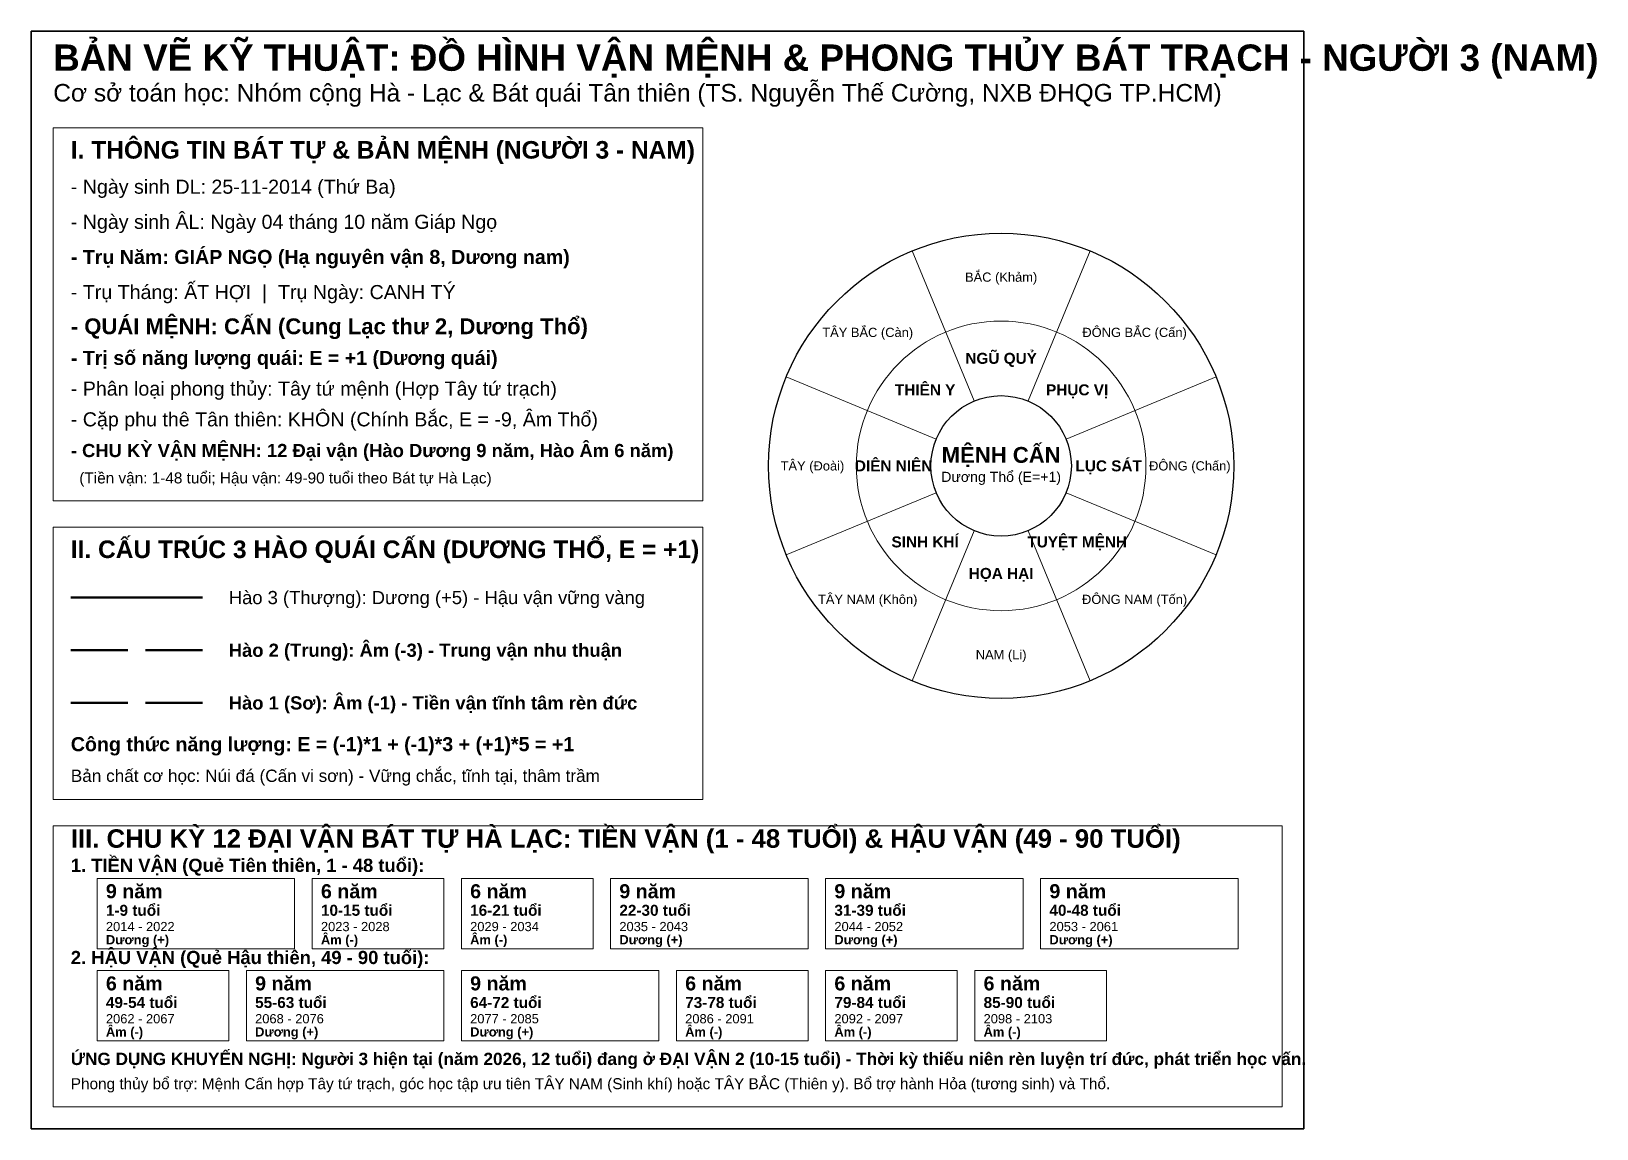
# Model space of a CAD drawing. Header units: metres. Extents: x -145 to 212, y -125 to 125.
import ezdxf
from ezdxf.enums import TextEntityAlignment as Align

# ---------------------------------------------------------------- set-up
doc = ezdxf.new("R2010")
doc.units = ezdxf.units.M
for name, color, linetype, true_color in [('CHU_THICH', 7, 'Continuous', 0x000000), ('HAO_AM', 2, 'Continuous', 0xd97706), ('HAO_DUONG', 1, 'Continuous', 0xb91c1c), ('KHUNG', 7, 'Continuous', 0x000000), ('NET_CHINH', 7, 'Continuous', 0x000000), ('SAN_CAT', 3, 'Continuous', 0x15803d), ('SAN_HUNG', 1, 'Continuous', 0xb91c1c), ('TIEU_DE', 7, 'Continuous', 0x000000)]:
    doc.layers.add(name, color=color, linetype=linetype, true_color=true_color)
doc.styles.add('VN_BOLD', font='arialbd.ttf')
doc.styles.add('VN_TEXT', font='arial.ttf')

msp = doc.modelspace()

# ---------------------------------------------------------------- linework, layer by layer
at = {"layer": 'HAO_AM', "lineweight": 50}
for p, q in [((-136, -16), (-123, -16)), ((-119, -16), (-106, -16)), ((-136, -28), (-123, -28)), ((-119, -28), (-106, -28))]:
    msp.add_line(p, q, dxfattribs=at)
at = {"layer": 'HAO_AM', "lineweight": 20}
for p, q in [((-81, -68), (-51, -68)), ((-81, -84), (-81, -68)), ((-51, -68), (-51, -84)), ((-47, -68), (-17, -68)), ((-47, -84), (-47, -68)), ((-17, -68), (-17, -84)), ((-51, -84), (-81, -84)), ((-17, -84), (-47, -84)), ((-130, -89), (-100, -89)), ((-130, -105), (-130, -89)), ((-100, -89), (-100, -105)), ((2, -89), (32, -89)), ((2, -105), (2, -89)), ((32, -89), (32, -105)), ((36, -89), (66, -89)), ((36, -105), (36, -89)), ((66, -89), (66, -105)), ((70, -89), (100, -89)), ((70, -105), (70, -89)), ((100, -89), (100, -105)), ((-100, -105), (-130, -105)), ((32, -105), (2, -105)), ((66, -105), (36, -105)), ((100, -105), (70, -105))]:
    msp.add_line(p, q, dxfattribs=at)
at = {"layer": 'HAO_DUONG', "lineweight": 50}
msp.add_line((-136, -4), (-106, -4), dxfattribs=at)
at = {"layer": 'HAO_DUONG', "lineweight": 20}
for p, q in [((-130, -68), (-85, -68)), ((-130, -84), (-130, -68)), ((-85, -68), (-85, -84)), ((-13, -68), (32, -68)), ((-13, -84), (-13, -68)), ((32, -68), (32, -84)), ((36, -68), (81, -68)), ((36, -84), (36, -68)), ((81, -68), (81, -84)), ((85, -68), (130, -68)), ((85, -84), (85, -68)), ((130, -68), (130, -84)), ((-85, -84), (-130, -84)), ((32, -84), (-13, -84)), ((81, -84), (36, -84)), ((130, -84), (85, -84)), ((-96, -89), (-51, -89)), ((-96, -105), (-96, -89)), ((-51, -89), (-51, -105)), ((-47, -89), (-2, -89)), ((-47, -105), (-47, -89)), ((-2, -89), (-2, -105)), ((-51, -105), (-96, -105)), ((-2, -105), (-47, -105))]:
    msp.add_line(p, q, dxfattribs=at)
at = {"layer": 'KHUNG', "lineweight": 35}
for p, q in [((-145, 125), (145, 125)), ((-145, -125), (-145, 125)), ((145, 125), (145, -125)), ((145, -125), (-145, -125))]:
    msp.add_line(p, q, dxfattribs=at)
at = {"layer": 'KHUNG', "lineweight": 20}
for p, q in [((-140, 103), (8, 103)), ((-140, 18), (-140, 103)), ((8, 103), (8, 18)), ((8, 18), (-140, 18)), ((-140, 12), (8, 12)), ((-140, -50), (-140, 12)), ((8, 12), (8, -50)), ((8, -50), (-140, -50)), ((-140, -56), (140, -56)), ((-140, -120), (-140, -56)), ((140, -56), (140, -120)), ((140, -120), (-140, -120))]:
    msp.add_line(p, q, dxfattribs=at)
at = {"layer": 'KHUNG', "lineweight": 30}
msp.add_circle((76, 26), 53, dxfattribs=at)
at = {"layer": 'NET_CHINH', "lineweight": 15}
for p, q in [((69.88, 40.78), (55.72, 74.97)), ((82.12, 40.78), (96.28, 74.97)), ((61.22, 32.12), (27.03, 46.28)), ((90.78, 32.12), (124.97, 46.28)), ((61.22, 19.88), (27.03, 5.72)), ((90.78, 19.88), (124.97, 5.72)), ((69.88, 11.22), (55.72, -22.97)), ((82.12, 11.22), (96.28, -22.97))]:
    msp.add_line(p, q, dxfattribs=at)
at = {"layer": 'NET_CHINH', "lineweight": 20}
msp.add_circle((76, 26), 33, dxfattribs=at)
at = {"layer": 'NET_CHINH', "lineweight": 25}
msp.add_circle((76, 26), 16, dxfattribs=at)

# ---------------------------------------------------------------- texts
at = {"layer": 'CHU_THICH'}
for s, height, style, p in [('Cơ sở toán học: Nhóm cộng Hà - Lạc & Bát quái Tân thiên (TS. Nguyễn Thế Cường, NXB ĐHQG TP.HCM)', 4, 'VN_TEXT', (-140, 109)), ('- Ngày sinh DL: 25-11-2014 (Thứ Ba)', 3.2, 'VN_TEXT', (-136, 88)), ('- Ngày sinh ÂL: Ngày 04 tháng 10 năm Giáp Ngọ', 3.2, 'VN_TEXT', (-136, 80)), ('- Trụ Năm: GIÁP NGỌ (Hạ nguyên vận 8, Dương nam)', 3.2, 'VN_BOLD', (-136, 72)), ('- Trụ Tháng: ẤT HỢI  |  Trụ Ngày: CANH TÝ', 3.2, 'VN_TEXT', (-136, 64)), ('- Phân loại phong thủy: Tây tứ mệnh (Hợp Tây tứ trạch)', 3.2, 'VN_TEXT', (-136, 42)), ('- Cặp phu thê Tân thiên: KHÔN (Chính Bắc, E = -9, Âm Thổ)', 3.2, 'VN_TEXT', (-136, 35)), ('  (Tiền vận: 1-48 tuổi; Hậu vận: 49-90 tuổi theo Bát tự Hà Lạc)', 2.5, 'VN_TEXT', (-136, 22)), ('Hào 3 (Thượng): Dương (+5) - Hậu vận vững vàng', 3, 'VN_TEXT', (-100, -5.5)), ('Bản chất cơ học: Núi đá (Cấn vi sơn) - Vững chắc, tĩnh tại, thâm trầm', 2.8, 'VN_TEXT', (-136, -46)), ('1. TIỀN VẬN (Quẻ Tiên thiên, 1 - 48 tuổi):', 3, 'VN_BOLD', (-136, -66.5)), ('1-9 tuổi', 2.5, 'VN_BOLD', (-128, -76.5)), ('10-15 tuổi', 2.5, 'VN_BOLD', (-79, -76.5)), ('16-21 tuổi', 2.5, 'VN_BOLD', (-45, -76.5)), ('22-30 tuổi', 2.5, 'VN_BOLD', (-11, -76.5)), ('31-39 tuổi', 2.5, 'VN_BOLD', (38, -76.5)), ('40-48 tuổi', 2.5, 'VN_BOLD', (87, -76.5)), ('2014 - 2022', 2.1, 'VN_TEXT', (-128, -80)), ('2023 - 2028', 2.1, 'VN_TEXT', (-79, -80)), ('2029 - 2034', 2.1, 'VN_TEXT', (-45, -80)), ('2035 - 2043', 2.1, 'VN_TEXT', (-11, -80)), ('2044 - 2052', 2.1, 'VN_TEXT', (38, -80)), ('2053 - 2061', 2.1, 'VN_TEXT', (87, -80)), ('2. HẬU VẬN (Quẻ Hậu thiên, 49 - 90 tuổi):', 3, 'VN_BOLD', (-136, -87.5)), ('49-54 tuổi', 2.5, 'VN_BOLD', (-128, -97.5)), ('55-63 tuổi', 2.5, 'VN_BOLD', (-94, -97.5)), ('64-72 tuổi', 2.5, 'VN_BOLD', (-45, -97.5)), ('73-78 tuổi', 2.5, 'VN_BOLD', (4, -97.5)), ('79-84 tuổi', 2.5, 'VN_BOLD', (38, -97.5)), ('85-90 tuổi', 2.5, 'VN_BOLD', (72, -97.5)), ('2062 - 2067', 2.1, 'VN_TEXT', (-128, -101)), ('2068 - 2076', 2.1, 'VN_TEXT', (-94, -101)), ('2077 - 2085', 2.1, 'VN_TEXT', (-45, -101)), ('2086 - 2091', 2.1, 'VN_TEXT', (4, -101)), ('2092 - 2097', 2.1, 'VN_TEXT', (38, -101)), ('2098 - 2103', 2.1, 'VN_TEXT', (72, -101)), ('Phong thủy bổ trợ: Mệnh Cấn hợp Tây tứ trạch, góc học tập ưu tiên TÂY NAM (Sinh khí) hoặc TÂY BẮC (Thiên y). Bổ trợ hành Hỏa (tương sinh) và Thổ.', 2.5, 'VN_TEXT', (-136, -116))]:
    msp.add_text(s, height=height, dxfattribs=dict(at, style=style)).set_placement(p)
at = {"layer": 'CHU_THICH', "style": 'VN_TEXT'}
for s, height, p in [('BẮC (Khảm)', 2.1, (76, 69)), ('TÂY BẮC (Càn)', 2.1, (45.59, 56.41)), ('ĐÔNG BẮC (Cấn)', 2.1, (106.41, 56.41)), ('TÂY (Đoài)', 2.1, (33, 26)), ('Dương Thổ (E=+1)', 2.3, (76, 23.5)), ('ĐÔNG (Chấn)', 2.1, (119, 26)), ('TÂY NAM (Khôn)', 2.1, (45.59, -4.41)), ('ĐÔNG NAM (Tốn)', 2.1, (106.41, -4.41)), ('NAM (Li)', 2.1, (76, -17))]:
    msp.add_text(s, height=height, dxfattribs=at).set_placement(p, align=Align.MIDDLE_CENTER)
at = {"layer": 'HAO_AM', "style": 'VN_BOLD'}
for s, height, p in [('Hào 2 (Trung): Âm (-3) - Trung vận nhu thuận', 3, (-100, -17.5)), ('Hào 1 (Sơ): Âm (-1) - Tiền vận tĩnh tâm rèn đức', 3, (-100, -29.5)), ('6 năm', 3.2, (-79, -72.5)), ('6 năm', 3.2, (-45, -72.5)), ('Âm (-)', 2.1, (-79, -83)), ('Âm (-)', 2.1, (-45, -83)), ('6 năm', 3.2, (-128, -93.5)), ('6 năm', 3.2, (4, -93.5)), ('6 năm', 3.2, (38, -93.5)), ('6 năm', 3.2, (72, -93.5)), ('Âm (-)', 2.1, (-128, -104)), ('Âm (-)', 2.1, (4, -104)), ('Âm (-)', 2.1, (38, -104)), ('Âm (-)', 2.1, (72, -104))]:
    msp.add_text(s, height=height, dxfattribs=at).set_placement(p)
at = {"layer": 'HAO_DUONG', "style": 'VN_BOLD'}
for s, height, p in [('- QUÁI MỆNH: CẤN (Cung Lạc thư 2, Dương Thổ)', 3.6, (-136, 56)), ('- Trị số năng lượng quái: E = +1 (Dương quái)', 3.2, (-136, 49)), ('9 năm', 3.2, (-128, -72.5)), ('9 năm', 3.2, (-11, -72.5)), ('9 năm', 3.2, (38, -72.5)), ('9 năm', 3.2, (87, -72.5)), ('Dương (+)', 2.1, (-128, -83)), ('Dương (+)', 2.1, (-11, -83)), ('Dương (+)', 2.1, (38, -83)), ('Dương (+)', 2.1, (87, -83)), ('9 năm', 3.2, (-94, -93.5)), ('9 năm', 3.2, (-45, -93.5)), ('Dương (+)', 2.1, (-94, -104)), ('Dương (+)', 2.1, (-45, -104))]:
    msp.add_text(s, height=height, dxfattribs=at).set_placement(p)
msp.add_text('MỆNH CẤN', height=3.6, dxfattribs=at).set_placement((76, 28.5), align=Align.MIDDLE_CENTER)
at = {"layer": 'SAN_CAT', "style": 'VN_BOLD'}
for s, p in [('THIÊN Y', (58.68, 43.32)), ('PHỤC VỊ', (93.32, 43.32)), ('DIÊN NIÊN', (51.5, 26)), ('SINH KHÍ', (58.68, 8.68))]:
    msp.add_text(s, height=2.5, dxfattribs=at).set_placement(p, align=Align.MIDDLE_CENTER)
for s, height, p in [('- CHU KỲ VẬN MỆNH: 12 Đại vận (Hào Dương 9 năm, Hào Âm 6 năm)', 3, (-136, 28)), ('Công thức năng lượng: E = (-1)*1 + (-1)*3 + (+1)*5 = +1', 3.2, (-136, -39)), ('ỨNG DỤNG KHUYẾN NGHỊ: Người 3 hiện tại (năm 2026, 12 tuổi) đang ở ĐẠI VẬN 2 (10-15 tuổi) - Thời kỳ thiếu niên rèn luyện trí đức, phát triển học vấn.', 2.8, (-136, -110.5))]:
    msp.add_text(s, height=height, dxfattribs=at).set_placement(p)
at = {"layer": 'SAN_HUNG', "style": 'VN_BOLD'}
for s, p in [('NGŨ QUỶ', (76, 50.5)), ('LỤC SÁT', (100.5, 26)), ('TUYỆT MỆNH', (93.32, 8.68)), ('HỌA HẠI', (76, 1.5))]:
    msp.add_text(s, height=2.5, dxfattribs=at).set_placement(p, align=Align.MIDDLE_CENTER)
at = {"layer": 'TIEU_DE', "style": 'VN_BOLD'}
for s, height, p in [('BẢN VẼ KỸ THUẬT: ĐỒ HÌNH VẬN MỆNH & PHONG THỦY BÁT TRẠCH - NGƯỜI 3 (NAM)', 6, (-140, 116)), ('I. THÔNG TIN BÁT TỰ & BẢN MỆNH (NGƯỜI 3 - NAM)', 4, (-136, 96)), ('II. CẤU TRÚC 3 HÀO QUÁI CẤN (DƯƠNG THỔ, E = +1)', 4, (-136, 5)), ('III. CHU KỲ 12 ĐẠI VẬN BÁT TỰ HÀ LẠC: TIỀN VẬN (1 - 48 TUỔI) & HẬU VẬN (49 - 90 TUỔI)', 4.2, (-136, -61))]:
    msp.add_text(s, height=height, dxfattribs=at).set_placement(p)

doc.saveas('drawing.dxf')
